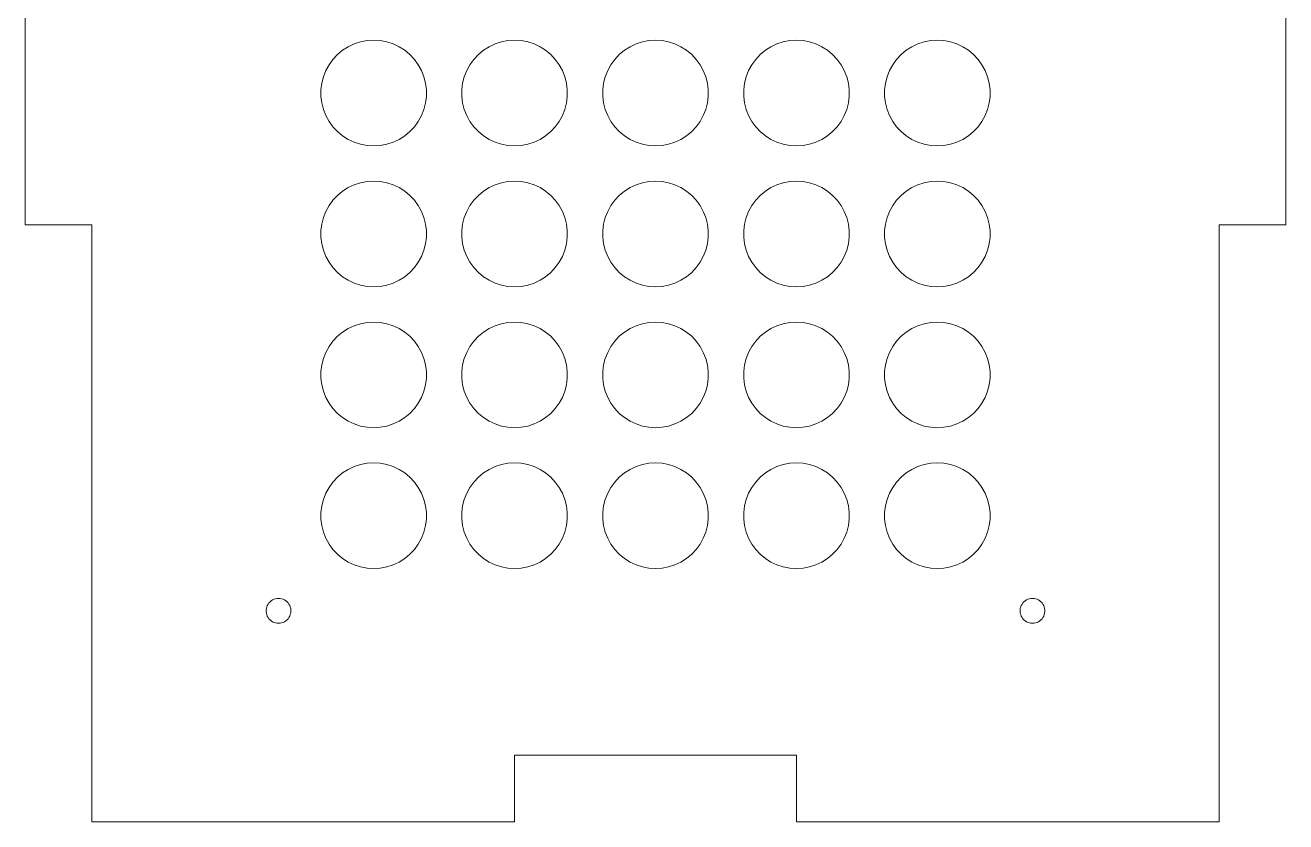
# Model space of a CAD drawing. Header units: millimetres. Extents: x -331 to 331, y -589 to 330.
# Drawn here: x -330.9 to -217.3, y -133 to -61.2 of the extents above; entities that cross this region are included whole.
import ezdxf

# ---------------------------------------------------------------- set-up
doc = ezdxf.new("R2010")
doc.units = ezdxf.units.MM
doc.layers.get('0').update_dxf_attribs({"linetype": 'CONTINUOUS', "lineweight": 0})

msp = doc.modelspace()

# ---------------------------------------------------------------- linework, layer by layer
for p, q in [((-330.925, -79.2), (-330.925, -53.8)), ((-217.325, -53.8), (-217.325, -79.2)), ((-302.785, -63.838), (-302.324, -63.457)), ((-302.324, -63.457), (-301.819, -63.137)), ((-301.819, -63.137), (-301.278, -62.882)), ((-301.278, -62.882), (-300.709, -62.697)), ((-300.709, -62.697), (-300.122, -62.585)), ((-300.122, -62.585), (-299.525, -62.548)), ((-299.525, -62.548), (-298.928, -62.585)), ((-298.928, -62.585), (-298.341, -62.697)), ((-298.341, -62.697), (-297.772, -62.882)), ((-297.772, -62.882), (-297.231, -63.137)), ((-297.231, -63.137), (-296.726, -63.457)), ((-296.726, -63.457), (-296.265, -63.838)), ((-290.085, -63.838), (-289.624, -63.457)), ((-289.624, -63.457), (-289.119, -63.137)), ((-289.119, -63.137), (-288.578, -62.882)), ((-288.578, -62.882), (-288.009, -62.697)), ((-288.009, -62.697), (-287.422, -62.585)), ((-287.422, -62.585), (-286.825, -62.548)), ((-286.825, -62.548), (-286.228, -62.585)), ((-286.228, -62.585), (-285.641, -62.697)), ((-285.641, -62.697), (-285.072, -62.882)), ((-285.072, -62.882), (-284.531, -63.137)), ((-284.531, -63.137), (-284.026, -63.457)), ((-284.026, -63.457), (-283.565, -63.838)), ((-277.385, -63.838), (-276.924, -63.457)), ((-276.924, -63.457), (-276.419, -63.137)), ((-276.419, -63.137), (-275.878, -62.882)), ((-275.878, -62.882), (-275.309, -62.697)), ((-275.309, -62.697), (-274.722, -62.585)), ((-274.722, -62.585), (-274.125, -62.548)), ((-274.125, -62.548), (-273.528, -62.585)), ((-273.528, -62.585), (-272.941, -62.697)), ((-272.941, -62.697), (-272.372, -62.882)), ((-272.372, -62.882), (-271.831, -63.137)), ((-271.831, -63.137), (-271.326, -63.457)), ((-271.326, -63.457), (-270.865, -63.838)), ((-264.685, -63.838), (-264.224, -63.457)), ((-264.224, -63.457), (-263.719, -63.137)), ((-263.719, -63.137), (-263.178, -62.882)), ((-263.178, -62.882), (-262.609, -62.697)), ((-262.609, -62.697), (-262.022, -62.585)), ((-262.022, -62.585), (-261.425, -62.548)), ((-261.425, -62.548), (-260.828, -62.585)), ((-260.828, -62.585), (-260.241, -62.697)), ((-260.241, -62.697), (-259.672, -62.882)), ((-259.672, -62.882), (-259.131, -63.137)), ((-259.131, -63.137), (-258.626, -63.457)), ((-258.626, -63.457), (-258.165, -63.838)), ((-251.985, -63.838), (-251.524, -63.457)), ((-251.524, -63.457), (-251.019, -63.137)), ((-251.019, -63.137), (-250.478, -62.882)), ((-250.478, -62.882), (-249.909, -62.697)), ((-249.909, -62.697), (-249.322, -62.585)), ((-249.322, -62.585), (-248.725, -62.548)), ((-248.725, -62.548), (-248.128, -62.585)), ((-248.128, -62.585), (-247.541, -62.697)), ((-247.541, -62.697), (-246.972, -62.882)), ((-246.972, -62.882), (-246.431, -63.137)), ((-246.431, -63.137), (-245.926, -63.457)), ((-245.926, -63.457), (-245.465, -63.838)), ((-303.546, -64.758), (-303.195, -64.274)), ((-303.195, -64.274), (-302.785, -63.838)), ((-296.265, -63.838), (-295.855, -64.274)), ((-295.855, -64.274), (-295.504, -64.758)), ((-290.846, -64.758), (-290.495, -64.274)), ((-290.495, -64.274), (-290.085, -63.838)), ((-283.565, -63.838), (-283.155, -64.274)), ((-283.155, -64.274), (-282.804, -64.758)), ((-278.146, -64.758), (-277.795, -64.274)), ((-277.795, -64.274), (-277.385, -63.838)), ((-270.865, -63.838), (-270.455, -64.274)), ((-270.455, -64.274), (-270.104, -64.758)), ((-265.446, -64.758), (-265.095, -64.274)), ((-265.095, -64.274), (-264.685, -63.838)), ((-258.165, -63.838), (-257.755, -64.274)), ((-257.755, -64.274), (-257.404, -64.758)), ((-252.746, -64.758), (-252.395, -64.274)), ((-252.395, -64.274), (-251.985, -63.838)), ((-245.465, -63.838), (-245.055, -64.274)), ((-245.055, -64.274), (-244.704, -64.758)), ((-304.203, -66.418), (-304.054, -65.838)), ((-304.054, -65.838), (-303.834, -65.282)), ((-303.834, -65.282), (-303.546, -64.758)), ((-295.504, -64.758), (-295.216, -65.282)), ((-295.216, -65.282), (-294.996, -65.838)), ((-294.996, -65.838), (-294.847, -66.418)), ((-291.503, -66.418), (-291.354, -65.838)), ((-291.354, -65.838), (-291.134, -65.282)), ((-291.134, -65.282), (-290.846, -64.758)), ((-282.804, -64.758), (-282.516, -65.282)), ((-282.516, -65.282), (-282.296, -65.838)), ((-282.296, -65.838), (-282.147, -66.418)), ((-278.803, -66.418), (-278.654, -65.838)), ((-278.654, -65.838), (-278.434, -65.282)), ((-278.434, -65.282), (-278.146, -64.758)), ((-270.104, -64.758), (-269.816, -65.282)), ((-269.816, -65.282), (-269.596, -65.838)), ((-269.596, -65.838), (-269.447, -66.418)), ((-266.103, -66.418), (-265.954, -65.838)), ((-265.954, -65.838), (-265.734, -65.282)), ((-265.734, -65.282), (-265.446, -64.758)), ((-257.404, -64.758), (-257.116, -65.282)), ((-257.116, -65.282), (-256.896, -65.838)), ((-256.896, -65.838), (-256.747, -66.418)), ((-253.403, -66.418), (-253.254, -65.838)), ((-253.254, -65.838), (-253.034, -65.282)), ((-253.034, -65.282), (-252.746, -64.758)), ((-244.704, -64.758), (-244.416, -65.282)), ((-244.416, -65.282), (-244.196, -65.838)), ((-244.196, -65.838), (-244.047, -66.418)), ((-304.278, -67.011), (-304.203, -66.418)), ((-304.278, -67.609), (-304.278, -67.011)), ((-294.847, -66.418), (-294.772, -67.011)), ((-294.772, -67.011), (-294.772, -67.609)), ((-291.578, -67.011), (-291.503, -66.418)), ((-291.578, -67.609), (-291.578, -67.011)), ((-282.147, -66.418), (-282.072, -67.011)), ((-282.072, -67.011), (-282.072, -67.609)), ((-278.878, -67.011), (-278.803, -66.418)), ((-278.878, -67.609), (-278.878, -67.011)), ((-269.447, -66.418), (-269.372, -67.011)), ((-269.372, -67.011), (-269.372, -67.609)), ((-266.178, -67.011), (-266.103, -66.418)), ((-266.178, -67.609), (-266.178, -67.011)), ((-256.747, -66.418), (-256.672, -67.011)), ((-256.672, -67.011), (-256.672, -67.609)), ((-253.478, -67.011), (-253.403, -66.418)), ((-253.478, -67.609), (-253.478, -67.011)), ((-244.047, -66.418), (-243.972, -67.011)), ((-243.972, -67.011), (-243.972, -67.609)), ((-304.203, -68.202), (-304.278, -67.609)), ((-294.772, -67.609), (-294.847, -68.202)), ((-291.503, -68.202), (-291.578, -67.609)), ((-282.072, -67.609), (-282.147, -68.202)), ((-278.803, -68.202), (-278.878, -67.609)), ((-269.372, -67.609), (-269.447, -68.202)), ((-266.103, -68.202), (-266.178, -67.609)), ((-256.672, -67.609), (-256.747, -68.202)), ((-253.403, -68.202), (-253.478, -67.609)), ((-243.972, -67.609), (-244.047, -68.202)), ((-304.054, -68.782), (-304.203, -68.202)), ((-303.834, -69.338), (-304.054, -68.782)), ((-294.996, -68.782), (-295.216, -69.338)), ((-294.847, -68.202), (-294.996, -68.782)), ((-291.354, -68.782), (-291.503, -68.202)), ((-291.134, -69.338), (-291.354, -68.782)), ((-282.296, -68.782), (-282.516, -69.338)), ((-282.147, -68.202), (-282.296, -68.782)), ((-278.654, -68.782), (-278.803, -68.202)), ((-278.434, -69.338), (-278.654, -68.782)), ((-269.596, -68.782), (-269.816, -69.338)), ((-269.447, -68.202), (-269.596, -68.782)), ((-265.954, -68.782), (-266.103, -68.202)), ((-265.734, -69.338), (-265.954, -68.782)), ((-256.896, -68.782), (-257.116, -69.338)), ((-256.747, -68.202), (-256.896, -68.782)), ((-253.254, -68.782), (-253.403, -68.202)), ((-253.034, -69.338), (-253.254, -68.782)), ((-244.196, -68.782), (-244.416, -69.338)), ((-244.047, -68.202), (-244.196, -68.782)), ((-303.546, -69.862), (-303.834, -69.338)), ((-303.195, -70.346), (-303.546, -69.862)), ((-302.785, -70.782), (-303.195, -70.346)), ((-295.855, -70.346), (-296.265, -70.782)), ((-295.504, -69.862), (-295.855, -70.346)), ((-295.216, -69.338), (-295.504, -69.862)), ((-290.846, -69.862), (-291.134, -69.338)), ((-290.495, -70.346), (-290.846, -69.862)), ((-290.085, -70.782), (-290.495, -70.346)), ((-283.155, -70.346), (-283.565, -70.782)), ((-282.804, -69.862), (-283.155, -70.346)), ((-282.516, -69.338), (-282.804, -69.862)), ((-278.146, -69.862), (-278.434, -69.338)), ((-277.795, -70.346), (-278.146, -69.862)), ((-277.385, -70.782), (-277.795, -70.346)), ((-270.455, -70.346), (-270.865, -70.782)), ((-270.104, -69.862), (-270.455, -70.346)), ((-269.816, -69.338), (-270.104, -69.862)), ((-265.446, -69.862), (-265.734, -69.338)), ((-265.095, -70.346), (-265.446, -69.862)), ((-264.685, -70.782), (-265.095, -70.346)), ((-257.755, -70.346), (-258.165, -70.782)), ((-257.404, -69.862), (-257.755, -70.346)), ((-257.116, -69.338), (-257.404, -69.862)), ((-252.746, -69.862), (-253.034, -69.338)), ((-252.395, -70.346), (-252.746, -69.862)), ((-251.985, -70.782), (-252.395, -70.346)), ((-245.055, -70.346), (-245.465, -70.782)), ((-244.704, -69.862), (-245.055, -70.346)), ((-244.416, -69.338), (-244.704, -69.862)), ((-302.324, -71.163), (-302.785, -70.782)), ((-301.819, -71.483), (-302.324, -71.163)), ((-301.278, -71.738), (-301.819, -71.483)), ((-297.231, -71.483), (-297.772, -71.738)), ((-296.726, -71.163), (-297.231, -71.483)), ((-296.265, -70.782), (-296.726, -71.163)), ((-289.624, -71.163), (-290.085, -70.782)), ((-289.119, -71.483), (-289.624, -71.163)), ((-288.578, -71.738), (-289.119, -71.483)), ((-284.531, -71.483), (-285.072, -71.738)), ((-284.026, -71.163), (-284.531, -71.483)), ((-283.565, -70.782), (-284.026, -71.163)), ((-276.924, -71.163), (-277.385, -70.782)), ((-276.419, -71.483), (-276.924, -71.163)), ((-275.878, -71.738), (-276.419, -71.483)), ((-271.831, -71.483), (-272.372, -71.738)), ((-271.326, -71.163), (-271.831, -71.483)), ((-270.865, -70.782), (-271.326, -71.163)), ((-264.224, -71.163), (-264.685, -70.782)), ((-263.719, -71.483), (-264.224, -71.163)), ((-263.178, -71.738), (-263.719, -71.483)), ((-259.131, -71.483), (-259.672, -71.738)), ((-258.626, -71.163), (-259.131, -71.483)), ((-258.165, -70.782), (-258.626, -71.163)), ((-251.524, -71.163), (-251.985, -70.782)), ((-251.019, -71.483), (-251.524, -71.163)), ((-250.478, -71.738), (-251.019, -71.483)), ((-246.431, -71.483), (-246.972, -71.738)), ((-245.926, -71.163), (-246.431, -71.483)), ((-245.465, -70.782), (-245.926, -71.163)), ((-300.709, -71.923), (-301.278, -71.738)), ((-300.122, -72.035), (-300.709, -71.923)), ((-299.525, -72.072), (-300.122, -72.035)), ((-298.928, -72.035), (-299.525, -72.072)), ((-298.341, -71.923), (-298.928, -72.035)), ((-297.772, -71.738), (-298.341, -71.923)), ((-288.009, -71.923), (-288.578, -71.738)), ((-287.422, -72.035), (-288.009, -71.923)), ((-286.825, -72.072), (-287.422, -72.035)), ((-286.228, -72.035), (-286.825, -72.072)), ((-285.641, -71.923), (-286.228, -72.035)), ((-285.072, -71.738), (-285.641, -71.923)), ((-275.309, -71.923), (-275.878, -71.738)), ((-274.722, -72.035), (-275.309, -71.923)), ((-274.125, -72.072), (-274.722, -72.035)), ((-273.528, -72.035), (-274.125, -72.072)), ((-272.941, -71.923), (-273.528, -72.035)), ((-272.372, -71.738), (-272.941, -71.923)), ((-262.609, -71.923), (-263.178, -71.738)), ((-262.022, -72.035), (-262.609, -71.923)), ((-261.425, -72.072), (-262.022, -72.035)), ((-260.828, -72.035), (-261.425, -72.072)), ((-260.241, -71.923), (-260.828, -72.035)), ((-259.672, -71.738), (-260.241, -71.923)), ((-249.909, -71.923), (-250.478, -71.738)), ((-249.322, -72.035), (-249.909, -71.923)), ((-248.725, -72.072), (-249.322, -72.035)), ((-248.128, -72.035), (-248.725, -72.072)), ((-247.541, -71.923), (-248.128, -72.035)), ((-246.972, -71.738), (-247.541, -71.923)), ((-302.324, -76.157), (-301.819, -75.837)), ((-301.819, -75.837), (-301.278, -75.582)), ((-301.278, -75.582), (-300.709, -75.397)), ((-300.709, -75.397), (-300.122, -75.285)), ((-300.122, -75.285), (-299.525, -75.248)), ((-299.525, -75.248), (-298.928, -75.285)), ((-298.928, -75.285), (-298.341, -75.397)), ((-298.341, -75.397), (-297.772, -75.582)), ((-297.772, -75.582), (-297.231, -75.837)), ((-297.231, -75.837), (-296.726, -76.157)), ((-289.624, -76.157), (-289.119, -75.837)), ((-289.119, -75.837), (-288.578, -75.582)), ((-288.578, -75.582), (-288.009, -75.397)), ((-288.009, -75.397), (-287.422, -75.285)), ((-287.422, -75.285), (-286.825, -75.248)), ((-286.825, -75.248), (-286.228, -75.285)), ((-286.228, -75.285), (-285.641, -75.397)), ((-285.641, -75.397), (-285.072, -75.582)), ((-285.072, -75.582), (-284.531, -75.837)), ((-284.531, -75.837), (-284.026, -76.157)), ((-276.924, -76.157), (-276.419, -75.837)), ((-276.419, -75.837), (-275.878, -75.582)), ((-275.878, -75.582), (-275.309, -75.397)), ((-275.309, -75.397), (-274.722, -75.285)), ((-274.722, -75.285), (-274.125, -75.248)), ((-274.125, -75.248), (-273.528, -75.285)), ((-273.528, -75.285), (-272.941, -75.397)), ((-272.941, -75.397), (-272.372, -75.582)), ((-272.372, -75.582), (-271.831, -75.837)), ((-271.831, -75.837), (-271.326, -76.157)), ((-264.224, -76.157), (-263.719, -75.837)), ((-263.719, -75.837), (-263.178, -75.582)), ((-263.178, -75.582), (-262.609, -75.397)), ((-262.609, -75.397), (-262.022, -75.285)), ((-262.022, -75.285), (-261.425, -75.248)), ((-261.425, -75.248), (-260.828, -75.285)), ((-260.828, -75.285), (-260.241, -75.397)), ((-260.241, -75.397), (-259.672, -75.582)), ((-259.672, -75.582), (-259.131, -75.837)), ((-259.131, -75.837), (-258.626, -76.157)), ((-251.524, -76.157), (-251.019, -75.837)), ((-251.019, -75.837), (-250.478, -75.582)), ((-250.478, -75.582), (-249.909, -75.397)), ((-249.909, -75.397), (-249.322, -75.285)), ((-249.322, -75.285), (-248.725, -75.248)), ((-248.725, -75.248), (-248.128, -75.285)), ((-248.128, -75.285), (-247.541, -75.397)), ((-247.541, -75.397), (-246.972, -75.582)), ((-246.972, -75.582), (-246.431, -75.837)), ((-246.431, -75.837), (-245.926, -76.157)), ((-303.546, -77.458), (-303.195, -76.974)), ((-303.195, -76.974), (-302.785, -76.538)), ((-302.785, -76.538), (-302.324, -76.157)), ((-296.726, -76.157), (-296.265, -76.538)), ((-296.265, -76.538), (-295.855, -76.974)), ((-295.855, -76.974), (-295.504, -77.458)), ((-290.846, -77.458), (-290.495, -76.974)), ((-290.495, -76.974), (-290.085, -76.538)), ((-290.085, -76.538), (-289.624, -76.157)), ((-284.026, -76.157), (-283.565, -76.538)), ((-283.565, -76.538), (-283.155, -76.974)), ((-283.155, -76.974), (-282.804, -77.458)), ((-278.146, -77.458), (-277.795, -76.974)), ((-277.795, -76.974), (-277.385, -76.538)), ((-277.385, -76.538), (-276.924, -76.157)), ((-271.326, -76.157), (-270.865, -76.538)), ((-270.865, -76.538), (-270.455, -76.974)), ((-270.455, -76.974), (-270.104, -77.458)), ((-265.446, -77.458), (-265.095, -76.974)), ((-265.095, -76.974), (-264.685, -76.538)), ((-264.685, -76.538), (-264.224, -76.157)), ((-258.626, -76.157), (-258.165, -76.538)), ((-258.165, -76.538), (-257.755, -76.974)), ((-257.755, -76.974), (-257.404, -77.458)), ((-252.746, -77.458), (-252.395, -76.974)), ((-252.395, -76.974), (-251.985, -76.538)), ((-251.985, -76.538), (-251.524, -76.157)), ((-245.926, -76.157), (-245.465, -76.538)), ((-245.465, -76.538), (-245.055, -76.974)), ((-245.055, -76.974), (-244.704, -77.458)), ((-304.054, -78.538), (-303.834, -77.982)), ((-303.834, -77.982), (-303.546, -77.458)), ((-295.504, -77.458), (-295.216, -77.982)), ((-295.216, -77.982), (-294.996, -78.538)), ((-291.354, -78.538), (-291.134, -77.982)), ((-291.134, -77.982), (-290.846, -77.458)), ((-282.804, -77.458), (-282.516, -77.982)), ((-282.516, -77.982), (-282.296, -78.538)), ((-278.654, -78.538), (-278.434, -77.982)), ((-278.434, -77.982), (-278.146, -77.458)), ((-270.104, -77.458), (-269.816, -77.982)), ((-269.816, -77.982), (-269.596, -78.538)), ((-265.954, -78.538), (-265.734, -77.982)), ((-265.734, -77.982), (-265.446, -77.458)), ((-257.404, -77.458), (-257.116, -77.982)), ((-257.116, -77.982), (-256.896, -78.538)), ((-253.254, -78.538), (-253.034, -77.982)), ((-253.034, -77.982), (-252.746, -77.458)), ((-244.704, -77.458), (-244.416, -77.982)), ((-244.416, -77.982), (-244.196, -78.538)), ((-324.925, -79.2), (-330.925, -79.2)), ((-324.925, -133), (-324.925, -79.2)), ((-304.278, -79.711), (-304.203, -79.118)), ((-304.203, -79.118), (-304.054, -78.538)), ((-294.996, -78.538), (-294.847, -79.118)), ((-294.847, -79.118), (-294.772, -79.711)), ((-291.578, -79.711), (-291.503, -79.118)), ((-291.503, -79.118), (-291.354, -78.538)), ((-282.296, -78.538), (-282.147, -79.118)), ((-282.147, -79.118), (-282.072, -79.711)), ((-278.878, -79.711), (-278.803, -79.118)), ((-278.803, -79.118), (-278.654, -78.538)), ((-269.596, -78.538), (-269.447, -79.118)), ((-269.447, -79.118), (-269.372, -79.711)), ((-266.178, -79.711), (-266.103, -79.118)), ((-266.103, -79.118), (-265.954, -78.538)), ((-256.896, -78.538), (-256.747, -79.118)), ((-256.747, -79.118), (-256.672, -79.711)), ((-253.478, -79.711), (-253.403, -79.118)), ((-253.403, -79.118), (-253.254, -78.538)), ((-244.196, -78.538), (-244.047, -79.118)), ((-244.047, -79.118), (-243.972, -79.711)), ((-217.325, -79.2), (-223.325, -79.2)), ((-223.325, -79.2), (-223.325, -133)), ((-304.278, -80.309), (-304.278, -79.711)), ((-304.203, -80.902), (-304.278, -80.309)), ((-294.772, -80.309), (-294.847, -80.902)), ((-294.772, -79.711), (-294.772, -80.309)), ((-291.578, -80.309), (-291.578, -79.711)), ((-291.503, -80.902), (-291.578, -80.309)), ((-282.072, -80.309), (-282.147, -80.902)), ((-282.072, -79.711), (-282.072, -80.309)), ((-278.878, -80.309), (-278.878, -79.711)), ((-278.803, -80.902), (-278.878, -80.309)), ((-269.372, -80.309), (-269.447, -80.902)), ((-269.372, -79.711), (-269.372, -80.309)), ((-266.178, -80.309), (-266.178, -79.711)), ((-266.103, -80.902), (-266.178, -80.309)), ((-256.672, -80.309), (-256.747, -80.902)), ((-256.672, -79.711), (-256.672, -80.309)), ((-253.478, -80.309), (-253.478, -79.711)), ((-253.403, -80.902), (-253.478, -80.309)), ((-243.972, -80.309), (-244.047, -80.902)), ((-243.972, -79.711), (-243.972, -80.309)), ((-304.054, -81.482), (-304.203, -80.902)), ((-303.834, -82.038), (-304.054, -81.482)), ((-294.996, -81.482), (-295.216, -82.038)), ((-294.847, -80.902), (-294.996, -81.482)), ((-291.354, -81.482), (-291.503, -80.902)), ((-291.134, -82.038), (-291.354, -81.482)), ((-282.296, -81.482), (-282.516, -82.038)), ((-282.147, -80.902), (-282.296, -81.482)), ((-278.654, -81.482), (-278.803, -80.902)), ((-278.434, -82.038), (-278.654, -81.482)), ((-269.596, -81.482), (-269.816, -82.038)), ((-269.447, -80.902), (-269.596, -81.482)), ((-265.954, -81.482), (-266.103, -80.902)), ((-265.734, -82.038), (-265.954, -81.482)), ((-256.896, -81.482), (-257.116, -82.038)), ((-256.747, -80.902), (-256.896, -81.482)), ((-253.254, -81.482), (-253.403, -80.902)), ((-253.034, -82.038), (-253.254, -81.482)), ((-244.196, -81.482), (-244.416, -82.038)), ((-244.047, -80.902), (-244.196, -81.482)), ((-303.546, -82.562), (-303.834, -82.038)), ((-303.195, -83.046), (-303.546, -82.562)), ((-295.504, -82.562), (-295.855, -83.046)), ((-295.216, -82.038), (-295.504, -82.562)), ((-290.846, -82.562), (-291.134, -82.038)), ((-290.495, -83.046), (-290.846, -82.562)), ((-282.804, -82.562), (-283.155, -83.046)), ((-282.516, -82.038), (-282.804, -82.562)), ((-278.146, -82.562), (-278.434, -82.038)), ((-277.795, -83.046), (-278.146, -82.562)), ((-270.104, -82.562), (-270.455, -83.046)), ((-269.816, -82.038), (-270.104, -82.562)), ((-265.446, -82.562), (-265.734, -82.038)), ((-265.095, -83.046), (-265.446, -82.562)), ((-257.404, -82.562), (-257.755, -83.046)), ((-257.116, -82.038), (-257.404, -82.562)), ((-252.746, -82.562), (-253.034, -82.038)), ((-252.395, -83.046), (-252.746, -82.562)), ((-244.704, -82.562), (-245.055, -83.046)), ((-244.416, -82.038), (-244.704, -82.562)), ((-302.785, -83.482), (-303.195, -83.046)), ((-302.324, -83.863), (-302.785, -83.482)), ((-301.819, -84.183), (-302.324, -83.863)), ((-296.726, -83.863), (-297.231, -84.183)), ((-296.265, -83.482), (-296.726, -83.863)), ((-295.855, -83.046), (-296.265, -83.482)), ((-290.085, -83.482), (-290.495, -83.046)), ((-289.624, -83.863), (-290.085, -83.482)), ((-289.119, -84.183), (-289.624, -83.863)), ((-284.026, -83.863), (-284.531, -84.183)), ((-283.565, -83.482), (-284.026, -83.863)), ((-283.155, -83.046), (-283.565, -83.482)), ((-277.385, -83.482), (-277.795, -83.046)), ((-276.924, -83.863), (-277.385, -83.482)), ((-276.419, -84.183), (-276.924, -83.863)), ((-271.326, -83.863), (-271.831, -84.183)), ((-270.865, -83.482), (-271.326, -83.863)), ((-270.455, -83.046), (-270.865, -83.482)), ((-264.685, -83.482), (-265.095, -83.046)), ((-264.224, -83.863), (-264.685, -83.482)), ((-263.719, -84.183), (-264.224, -83.863)), ((-258.626, -83.863), (-259.131, -84.183)), ((-258.165, -83.482), (-258.626, -83.863)), ((-257.755, -83.046), (-258.165, -83.482)), ((-251.985, -83.482), (-252.395, -83.046)), ((-251.524, -83.863), (-251.985, -83.482)), ((-251.019, -84.183), (-251.524, -83.863)), ((-245.926, -83.863), (-246.431, -84.183)), ((-245.465, -83.482), (-245.926, -83.863)), ((-245.055, -83.046), (-245.465, -83.482)), ((-301.278, -84.438), (-301.819, -84.183)), ((-300.709, -84.623), (-301.278, -84.438)), ((-300.122, -84.735), (-300.709, -84.623)), ((-299.525, -84.772), (-300.122, -84.735)), ((-298.928, -84.735), (-299.525, -84.772)), ((-298.341, -84.623), (-298.928, -84.735)), ((-297.772, -84.438), (-298.341, -84.623)), ((-297.231, -84.183), (-297.772, -84.438)), ((-288.578, -84.438), (-289.119, -84.183)), ((-288.009, -84.623), (-288.578, -84.438)), ((-287.422, -84.735), (-288.009, -84.623)), ((-286.825, -84.772), (-287.422, -84.735)), ((-286.228, -84.735), (-286.825, -84.772)), ((-285.641, -84.623), (-286.228, -84.735)), ((-285.072, -84.438), (-285.641, -84.623)), ((-284.531, -84.183), (-285.072, -84.438)), ((-275.878, -84.438), (-276.419, -84.183)), ((-275.309, -84.623), (-275.878, -84.438)), ((-274.722, -84.735), (-275.309, -84.623)), ((-274.125, -84.772), (-274.722, -84.735)), ((-273.528, -84.735), (-274.125, -84.772)), ((-272.941, -84.623), (-273.528, -84.735)), ((-272.372, -84.438), (-272.941, -84.623)), ((-271.831, -84.183), (-272.372, -84.438)), ((-263.178, -84.438), (-263.719, -84.183)), ((-262.609, -84.623), (-263.178, -84.438)), ((-262.022, -84.735), (-262.609, -84.623)), ((-261.425, -84.772), (-262.022, -84.735)), ((-260.828, -84.735), (-261.425, -84.772)), ((-260.241, -84.623), (-260.828, -84.735)), ((-259.672, -84.438), (-260.241, -84.623)), ((-259.131, -84.183), (-259.672, -84.438)), ((-250.478, -84.438), (-251.019, -84.183)), ((-249.909, -84.623), (-250.478, -84.438)), ((-249.322, -84.735), (-249.909, -84.623)), ((-248.725, -84.772), (-249.322, -84.735)), ((-248.128, -84.735), (-248.725, -84.772)), ((-247.541, -84.623), (-248.128, -84.735)), ((-246.972, -84.438), (-247.541, -84.623)), ((-246.431, -84.183), (-246.972, -84.438)), ((-302.324, -88.857), (-301.819, -88.537)), ((-301.819, -88.537), (-301.278, -88.282)), ((-301.278, -88.282), (-300.709, -88.097)), ((-300.709, -88.097), (-300.122, -87.985)), ((-300.122, -87.985), (-299.525, -87.947)), ((-299.525, -87.947), (-298.928, -87.985)), ((-298.928, -87.985), (-298.341, -88.097)), ((-298.341, -88.097), (-297.772, -88.282)), ((-297.772, -88.282), (-297.231, -88.537)), ((-297.231, -88.537), (-296.726, -88.857)), ((-289.624, -88.857), (-289.119, -88.537)), ((-289.119, -88.537), (-288.578, -88.282)), ((-288.578, -88.282), (-288.009, -88.097)), ((-288.009, -88.097), (-287.422, -87.985)), ((-287.422, -87.985), (-286.825, -87.947)), ((-286.825, -87.947), (-286.228, -87.985)), ((-286.228, -87.985), (-285.641, -88.097)), ((-285.641, -88.097), (-285.072, -88.282)), ((-285.072, -88.282), (-284.531, -88.537)), ((-284.531, -88.537), (-284.026, -88.857)), ((-276.924, -88.857), (-276.419, -88.537)), ((-276.419, -88.537), (-275.878, -88.282)), ((-275.878, -88.282), (-275.309, -88.097)), ((-275.309, -88.097), (-274.722, -87.985)), ((-274.722, -87.985), (-274.125, -87.947)), ((-274.125, -87.947), (-273.528, -87.985)), ((-273.528, -87.985), (-272.941, -88.097)), ((-272.941, -88.097), (-272.372, -88.282)), ((-272.372, -88.282), (-271.831, -88.537)), ((-271.831, -88.537), (-271.326, -88.857)), ((-264.224, -88.857), (-263.719, -88.537)), ((-263.719, -88.537), (-263.178, -88.282)), ((-263.178, -88.282), (-262.609, -88.097)), ((-262.609, -88.097), (-262.022, -87.985)), ((-262.022, -87.985), (-261.425, -87.947)), ((-261.425, -87.947), (-260.828, -87.985)), ((-260.828, -87.985), (-260.241, -88.097)), ((-260.241, -88.097), (-259.672, -88.282)), ((-259.672, -88.282), (-259.131, -88.537)), ((-259.131, -88.537), (-258.626, -88.857)), ((-251.524, -88.857), (-251.019, -88.537)), ((-251.019, -88.537), (-250.478, -88.282)), ((-250.478, -88.282), (-249.909, -88.097)), ((-249.909, -88.097), (-249.322, -87.985)), ((-249.322, -87.985), (-248.725, -87.947)), ((-248.725, -87.947), (-248.128, -87.985)), ((-248.128, -87.985), (-247.541, -88.097)), ((-247.541, -88.097), (-246.972, -88.282)), ((-246.972, -88.282), (-246.431, -88.537)), ((-246.431, -88.537), (-245.926, -88.857)), ((-303.546, -90.158), (-303.195, -89.674)), ((-303.195, -89.674), (-302.785, -89.238)), ((-302.785, -89.238), (-302.324, -88.857)), ((-296.726, -88.857), (-296.265, -89.238)), ((-296.265, -89.238), (-295.855, -89.674)), ((-295.855, -89.674), (-295.504, -90.158)), ((-290.846, -90.158), (-290.495, -89.674)), ((-290.495, -89.674), (-290.085, -89.238)), ((-290.085, -89.238), (-289.624, -88.857)), ((-284.026, -88.857), (-283.565, -89.238)), ((-283.565, -89.238), (-283.155, -89.674)), ((-283.155, -89.674), (-282.804, -90.158)), ((-278.146, -90.158), (-277.795, -89.674)), ((-277.795, -89.674), (-277.385, -89.238)), ((-277.385, -89.238), (-276.924, -88.857)), ((-271.326, -88.857), (-270.865, -89.238)), ((-270.865, -89.238), (-270.455, -89.674)), ((-270.455, -89.674), (-270.104, -90.158)), ((-265.446, -90.158), (-265.095, -89.674)), ((-265.095, -89.674), (-264.685, -89.238)), ((-264.685, -89.238), (-264.224, -88.857)), ((-258.626, -88.857), (-258.165, -89.238)), ((-258.165, -89.238), (-257.755, -89.674)), ((-257.755, -89.674), (-257.404, -90.158)), ((-252.746, -90.158), (-252.395, -89.674)), ((-252.395, -89.674), (-251.985, -89.238)), ((-251.985, -89.238), (-251.524, -88.857)), ((-245.926, -88.857), (-245.465, -89.238)), ((-245.465, -89.238), (-245.055, -89.674)), ((-245.055, -89.674), (-244.704, -90.158)), ((-304.054, -91.238), (-303.834, -90.682)), ((-303.834, -90.682), (-303.546, -90.158)), ((-295.504, -90.158), (-295.216, -90.682)), ((-295.216, -90.682), (-294.996, -91.238)), ((-291.354, -91.238), (-291.134, -90.682)), ((-291.134, -90.682), (-290.846, -90.158)), ((-282.804, -90.158), (-282.516, -90.682)), ((-282.516, -90.682), (-282.296, -91.238)), ((-278.654, -91.238), (-278.434, -90.682)), ((-278.434, -90.682), (-278.146, -90.158)), ((-270.104, -90.158), (-269.816, -90.682)), ((-269.816, -90.682), (-269.596, -91.238)), ((-265.954, -91.238), (-265.734, -90.682)), ((-265.734, -90.682), (-265.446, -90.158)), ((-257.404, -90.158), (-257.116, -90.682)), ((-257.116, -90.682), (-256.896, -91.238)), ((-253.254, -91.238), (-253.034, -90.682)), ((-253.034, -90.682), (-252.746, -90.158)), ((-244.704, -90.158), (-244.416, -90.682)), ((-244.416, -90.682), (-244.196, -91.238)), ((-304.278, -92.411), (-304.203, -91.818)), ((-304.203, -91.818), (-304.054, -91.238)), ((-294.996, -91.238), (-294.847, -91.818)), ((-294.847, -91.818), (-294.772, -92.411)), ((-291.578, -92.411), (-291.503, -91.818)), ((-291.503, -91.818), (-291.354, -91.238)), ((-282.296, -91.238), (-282.147, -91.818)), ((-282.147, -91.818), (-282.072, -92.411)), ((-278.878, -92.411), (-278.803, -91.818)), ((-278.803, -91.818), (-278.654, -91.238)), ((-269.596, -91.238), (-269.447, -91.818)), ((-269.447, -91.818), (-269.372, -92.411)), ((-266.178, -92.411), (-266.103, -91.818)), ((-266.103, -91.818), (-265.954, -91.238)), ((-256.896, -91.238), (-256.747, -91.818)), ((-256.747, -91.818), (-256.672, -92.411)), ((-253.478, -92.411), (-253.403, -91.818)), ((-253.403, -91.818), (-253.254, -91.238)), ((-244.196, -91.238), (-244.047, -91.818)), ((-244.047, -91.818), (-243.972, -92.411)), ((-304.278, -93.009), (-304.278, -92.411)), ((-304.203, -93.602), (-304.278, -93.009)), ((-294.772, -93.009), (-294.847, -93.602)), ((-294.772, -92.411), (-294.772, -93.009)), ((-291.578, -93.009), (-291.578, -92.411)), ((-291.503, -93.602), (-291.578, -93.009)), ((-282.072, -93.009), (-282.147, -93.602)), ((-282.072, -92.411), (-282.072, -93.009)), ((-278.878, -93.009), (-278.878, -92.411)), ((-278.803, -93.602), (-278.878, -93.009)), ((-269.372, -93.009), (-269.447, -93.602)), ((-269.372, -92.411), (-269.372, -93.009)), ((-266.178, -93.009), (-266.178, -92.411)), ((-266.103, -93.602), (-266.178, -93.009)), ((-256.672, -93.009), (-256.747, -93.602)), ((-256.672, -92.411), (-256.672, -93.009)), ((-253.478, -93.009), (-253.478, -92.411)), ((-253.403, -93.602), (-253.478, -93.009)), ((-243.972, -93.009), (-244.047, -93.602)), ((-243.972, -92.411), (-243.972, -93.009)), ((-304.054, -94.182), (-304.203, -93.602)), ((-303.834, -94.738), (-304.054, -94.182)), ((-294.996, -94.182), (-295.216, -94.738)), ((-294.847, -93.602), (-294.996, -94.182)), ((-291.354, -94.182), (-291.503, -93.602)), ((-291.134, -94.738), (-291.354, -94.182)), ((-282.296, -94.182), (-282.516, -94.738)), ((-282.147, -93.602), (-282.296, -94.182)), ((-278.654, -94.182), (-278.803, -93.602)), ((-278.434, -94.738), (-278.654, -94.182)), ((-269.596, -94.182), (-269.816, -94.738)), ((-269.447, -93.602), (-269.596, -94.182)), ((-265.954, -94.182), (-266.103, -93.602)), ((-265.734, -94.738), (-265.954, -94.182)), ((-256.896, -94.182), (-257.116, -94.738)), ((-256.747, -93.602), (-256.896, -94.182)), ((-253.254, -94.182), (-253.403, -93.602)), ((-253.034, -94.738), (-253.254, -94.182)), ((-244.196, -94.182), (-244.416, -94.738)), ((-244.047, -93.602), (-244.196, -94.182)), ((-303.546, -95.262), (-303.834, -94.738)), ((-303.195, -95.746), (-303.546, -95.262)), ((-295.504, -95.262), (-295.855, -95.746)), ((-295.216, -94.738), (-295.504, -95.262)), ((-290.846, -95.262), (-291.134, -94.738)), ((-290.495, -95.746), (-290.846, -95.262)), ((-282.804, -95.262), (-283.155, -95.746)), ((-282.516, -94.738), (-282.804, -95.262)), ((-278.146, -95.262), (-278.434, -94.738)), ((-277.795, -95.746), (-278.146, -95.262)), ((-270.104, -95.262), (-270.455, -95.746)), ((-269.816, -94.738), (-270.104, -95.262)), ((-265.446, -95.262), (-265.734, -94.738)), ((-265.095, -95.746), (-265.446, -95.262)), ((-257.404, -95.262), (-257.755, -95.746)), ((-257.116, -94.738), (-257.404, -95.262)), ((-252.746, -95.262), (-253.034, -94.738)), ((-252.395, -95.746), (-252.746, -95.262)), ((-244.704, -95.262), (-245.055, -95.746)), ((-244.416, -94.738), (-244.704, -95.262)), ((-302.785, -96.182), (-303.195, -95.746)), ((-302.324, -96.563), (-302.785, -96.182)), ((-296.265, -96.182), (-296.726, -96.563)), ((-295.855, -95.746), (-296.265, -96.182)), ((-290.085, -96.182), (-290.495, -95.746)), ((-289.624, -96.563), (-290.085, -96.182)), ((-283.565, -96.182), (-284.026, -96.563)), ((-283.155, -95.746), (-283.565, -96.182)), ((-277.385, -96.182), (-277.795, -95.746)), ((-276.924, -96.563), (-277.385, -96.182)), ((-270.865, -96.182), (-271.326, -96.563)), ((-270.455, -95.746), (-270.865, -96.182)), ((-264.685, -96.182), (-265.095, -95.746)), ((-264.224, -96.563), (-264.685, -96.182)), ((-258.165, -96.182), (-258.626, -96.563)), ((-257.755, -95.746), (-258.165, -96.182)), ((-251.985, -96.182), (-252.395, -95.746)), ((-251.524, -96.563), (-251.985, -96.182)), ((-245.465, -96.182), (-245.926, -96.563)), ((-245.055, -95.746), (-245.465, -96.182)), ((-301.819, -96.883), (-302.324, -96.563)), ((-301.278, -97.138), (-301.819, -96.883)), ((-300.709, -97.323), (-301.278, -97.138)), ((-300.122, -97.435), (-300.709, -97.323)), ((-299.525, -97.473), (-300.122, -97.435)), ((-298.928, -97.435), (-299.525, -97.473)), ((-298.341, -97.323), (-298.928, -97.435)), ((-297.772, -97.138), (-298.341, -97.323)), ((-297.231, -96.883), (-297.772, -97.138)), ((-296.726, -96.563), (-297.231, -96.883)), ((-289.119, -96.883), (-289.624, -96.563)), ((-288.578, -97.138), (-289.119, -96.883)), ((-288.009, -97.323), (-288.578, -97.138)), ((-287.422, -97.435), (-288.009, -97.323)), ((-286.825, -97.473), (-287.422, -97.435)), ((-286.228, -97.435), (-286.825, -97.473)), ((-285.641, -97.323), (-286.228, -97.435)), ((-285.072, -97.138), (-285.641, -97.323)), ((-284.531, -96.883), (-285.072, -97.138)), ((-284.026, -96.563), (-284.531, -96.883)), ((-276.419, -96.883), (-276.924, -96.563)), ((-275.878, -97.138), (-276.419, -96.883)), ((-275.309, -97.323), (-275.878, -97.138)), ((-274.722, -97.435), (-275.309, -97.323)), ((-274.125, -97.473), (-274.722, -97.435)), ((-273.528, -97.435), (-274.125, -97.473)), ((-272.941, -97.323), (-273.528, -97.435)), ((-272.372, -97.138), (-272.941, -97.323)), ((-271.831, -96.883), (-272.372, -97.138)), ((-271.326, -96.563), (-271.831, -96.883)), ((-263.719, -96.883), (-264.224, -96.563)), ((-263.178, -97.138), (-263.719, -96.883)), ((-262.609, -97.323), (-263.178, -97.138)), ((-262.022, -97.435), (-262.609, -97.323)), ((-261.425, -97.473), (-262.022, -97.435)), ((-260.828, -97.435), (-261.425, -97.473)), ((-260.241, -97.323), (-260.828, -97.435)), ((-259.672, -97.138), (-260.241, -97.323)), ((-259.131, -96.883), (-259.672, -97.138)), ((-258.626, -96.563), (-259.131, -96.883)), ((-251.019, -96.883), (-251.524, -96.563)), ((-250.478, -97.138), (-251.019, -96.883)), ((-249.909, -97.323), (-250.478, -97.138)), ((-249.322, -97.435), (-249.909, -97.323)), ((-248.725, -97.473), (-249.322, -97.435)), ((-248.128, -97.435), (-248.725, -97.473)), ((-247.541, -97.323), (-248.128, -97.435)), ((-246.972, -97.138), (-247.541, -97.323)), ((-246.431, -96.883), (-246.972, -97.138)), ((-245.926, -96.563), (-246.431, -96.883)), ((-301.819, -101.237), (-301.278, -100.982)), ((-301.278, -100.982), (-300.709, -100.797)), ((-300.709, -100.797), (-300.122, -100.685)), ((-300.122, -100.685), (-299.525, -100.647)), ((-299.525, -100.647), (-298.928, -100.685)), ((-298.928, -100.685), (-298.341, -100.797)), ((-298.341, -100.797), (-297.772, -100.982)), ((-297.772, -100.982), (-297.231, -101.237)), ((-289.119, -101.237), (-288.578, -100.982)), ((-288.578, -100.982), (-288.009, -100.797)), ((-288.009, -100.797), (-287.422, -100.685)), ((-287.422, -100.685), (-286.825, -100.647)), ((-286.825, -100.647), (-286.228, -100.685)), ((-286.228, -100.685), (-285.641, -100.797)), ((-285.641, -100.797), (-285.072, -100.982)), ((-285.072, -100.982), (-284.531, -101.237)), ((-276.419, -101.237), (-275.878, -100.982)), ((-275.878, -100.982), (-275.309, -100.797)), ((-275.309, -100.797), (-274.722, -100.685)), ((-274.722, -100.685), (-274.125, -100.647)), ((-274.125, -100.647), (-273.528, -100.685)), ((-273.528, -100.685), (-272.941, -100.797)), ((-272.941, -100.797), (-272.372, -100.982)), ((-272.372, -100.982), (-271.831, -101.237)), ((-263.719, -101.237), (-263.178, -100.982)), ((-263.178, -100.982), (-262.609, -100.797)), ((-262.609, -100.797), (-262.022, -100.685)), ((-262.022, -100.685), (-261.425, -100.647)), ((-261.425, -100.647), (-260.828, -100.685)), ((-260.828, -100.685), (-260.241, -100.797)), ((-260.241, -100.797), (-259.672, -100.982)), ((-259.672, -100.982), (-259.131, -101.237)), ((-251.019, -101.237), (-250.478, -100.982)), ((-250.478, -100.982), (-249.909, -100.797)), ((-249.909, -100.797), (-249.322, -100.685)), ((-249.322, -100.685), (-248.725, -100.647)), ((-248.725, -100.647), (-248.128, -100.685)), ((-248.128, -100.685), (-247.541, -100.797)), ((-247.541, -100.797), (-246.972, -100.982)), ((-246.972, -100.982), (-246.431, -101.237)), ((-303.195, -102.374), (-302.785, -101.938)), ((-302.785, -101.938), (-302.324, -101.557)), ((-302.324, -101.557), (-301.819, -101.237)), ((-297.231, -101.237), (-296.726, -101.557)), ((-296.726, -101.557), (-296.265, -101.938)), ((-296.265, -101.938), (-295.855, -102.374)), ((-290.495, -102.374), (-290.085, -101.938)), ((-290.085, -101.938), (-289.624, -101.557)), ((-289.624, -101.557), (-289.119, -101.237)), ((-284.531, -101.237), (-284.026, -101.557)), ((-284.026, -101.557), (-283.565, -101.938)), ((-283.565, -101.938), (-283.155, -102.374)), ((-277.795, -102.374), (-277.385, -101.938)), ((-277.385, -101.938), (-276.924, -101.557)), ((-276.924, -101.557), (-276.419, -101.237)), ((-271.831, -101.237), (-271.326, -101.557)), ((-271.326, -101.557), (-270.865, -101.938)), ((-270.865, -101.938), (-270.455, -102.374)), ((-265.095, -102.374), (-264.685, -101.938)), ((-264.685, -101.938), (-264.224, -101.557)), ((-264.224, -101.557), (-263.719, -101.237)), ((-259.131, -101.237), (-258.626, -101.557)), ((-258.626, -101.557), (-258.165, -101.938)), ((-258.165, -101.938), (-257.755, -102.374)), ((-252.395, -102.374), (-251.985, -101.938)), ((-251.985, -101.938), (-251.524, -101.557)), ((-251.524, -101.557), (-251.019, -101.237)), ((-246.431, -101.237), (-245.926, -101.557)), ((-245.926, -101.557), (-245.465, -101.938)), ((-245.465, -101.938), (-245.055, -102.374)), ((-303.834, -103.382), (-303.546, -102.858)), ((-303.546, -102.858), (-303.195, -102.374)), ((-295.855, -102.374), (-295.504, -102.858)), ((-295.504, -102.858), (-295.216, -103.382)), ((-291.134, -103.382), (-290.846, -102.858)), ((-290.846, -102.858), (-290.495, -102.374)), ((-283.155, -102.374), (-282.804, -102.858)), ((-282.804, -102.858), (-282.516, -103.382)), ((-278.434, -103.382), (-278.146, -102.858)), ((-278.146, -102.858), (-277.795, -102.374)), ((-270.455, -102.374), (-270.104, -102.858)), ((-270.104, -102.858), (-269.816, -103.382)), ((-265.734, -103.382), (-265.446, -102.858)), ((-265.446, -102.858), (-265.095, -102.374)), ((-257.755, -102.374), (-257.404, -102.858)), ((-257.404, -102.858), (-257.116, -103.382)), ((-253.034, -103.382), (-252.746, -102.858)), ((-252.746, -102.858), (-252.395, -102.374)), ((-245.055, -102.374), (-244.704, -102.858)), ((-244.704, -102.858), (-244.416, -103.382)), ((-304.203, -104.518), (-304.054, -103.938)), ((-304.054, -103.938), (-303.834, -103.382)), ((-295.216, -103.382), (-294.996, -103.938)), ((-294.996, -103.938), (-294.847, -104.518)), ((-291.503, -104.518), (-291.354, -103.938)), ((-291.354, -103.938), (-291.134, -103.382)), ((-282.516, -103.382), (-282.296, -103.938)), ((-282.296, -103.938), (-282.147, -104.518)), ((-278.803, -104.518), (-278.654, -103.938)), ((-278.654, -103.938), (-278.434, -103.382)), ((-269.816, -103.382), (-269.596, -103.938)), ((-269.596, -103.938), (-269.447, -104.518)), ((-266.103, -104.518), (-265.954, -103.938)), ((-265.954, -103.938), (-265.734, -103.382)), ((-257.116, -103.382), (-256.896, -103.938)), ((-256.896, -103.938), (-256.747, -104.518)), ((-253.403, -104.518), (-253.254, -103.938)), ((-253.254, -103.938), (-253.034, -103.382)), ((-244.416, -103.382), (-244.196, -103.938)), ((-244.196, -103.938), (-244.047, -104.518)), ((-304.278, -105.111), (-304.203, -104.518)), ((-304.278, -105.709), (-304.278, -105.111)), ((-294.847, -104.518), (-294.772, -105.111)), ((-294.772, -105.111), (-294.772, -105.709)), ((-291.578, -105.111), (-291.503, -104.518)), ((-291.578, -105.709), (-291.578, -105.111)), ((-282.147, -104.518), (-282.072, -105.111)), ((-282.072, -105.111), (-282.072, -105.709)), ((-278.878, -105.111), (-278.803, -104.518)), ((-278.878, -105.709), (-278.878, -105.111)), ((-269.447, -104.518), (-269.372, -105.111)), ((-269.372, -105.111), (-269.372, -105.709)), ((-266.178, -105.111), (-266.103, -104.518)), ((-266.178, -105.709), (-266.178, -105.111)), ((-256.747, -104.518), (-256.672, -105.111)), ((-256.672, -105.111), (-256.672, -105.709)), ((-253.478, -105.111), (-253.403, -104.518)), ((-253.478, -105.709), (-253.478, -105.111)), ((-244.047, -104.518), (-243.972, -105.111)), ((-243.972, -105.111), (-243.972, -105.709)), ((-304.203, -106.302), (-304.278, -105.709)), ((-304.054, -106.882), (-304.203, -106.302)), ((-294.847, -106.302), (-294.996, -106.882)), ((-294.772, -105.709), (-294.847, -106.302)), ((-291.503, -106.302), (-291.578, -105.709)), ((-291.354, -106.882), (-291.503, -106.302)), ((-282.147, -106.302), (-282.296, -106.882)), ((-282.072, -105.709), (-282.147, -106.302)), ((-278.803, -106.302), (-278.878, -105.709)), ((-278.654, -106.882), (-278.803, -106.302)), ((-269.447, -106.302), (-269.596, -106.882)), ((-269.372, -105.709), (-269.447, -106.302)), ((-266.103, -106.302), (-266.178, -105.709)), ((-265.954, -106.882), (-266.103, -106.302)), ((-256.747, -106.302), (-256.896, -106.882)), ((-256.672, -105.709), (-256.747, -106.302)), ((-253.403, -106.302), (-253.478, -105.709)), ((-253.254, -106.882), (-253.403, -106.302)), ((-244.047, -106.302), (-244.196, -106.882)), ((-243.972, -105.709), (-244.047, -106.302)), ((-303.834, -107.438), (-304.054, -106.882)), ((-303.546, -107.962), (-303.834, -107.438)), ((-295.216, -107.438), (-295.504, -107.962)), ((-294.996, -106.882), (-295.216, -107.438)), ((-291.134, -107.438), (-291.354, -106.882)), ((-290.846, -107.962), (-291.134, -107.438)), ((-282.516, -107.438), (-282.804, -107.962)), ((-282.296, -106.882), (-282.516, -107.438)), ((-278.434, -107.438), (-278.654, -106.882)), ((-278.146, -107.962), (-278.434, -107.438)), ((-269.816, -107.438), (-270.104, -107.962)), ((-269.596, -106.882), (-269.816, -107.438)), ((-265.734, -107.438), (-265.954, -106.882)), ((-265.446, -107.962), (-265.734, -107.438)), ((-257.116, -107.438), (-257.404, -107.962)), ((-256.896, -106.882), (-257.116, -107.438)), ((-253.034, -107.438), (-253.254, -106.882)), ((-252.746, -107.962), (-253.034, -107.438)), ((-244.416, -107.438), (-244.704, -107.962)), ((-244.196, -106.882), (-244.416, -107.438)), ((-303.195, -108.446), (-303.546, -107.962)), ((-302.785, -108.882), (-303.195, -108.446)), ((-302.324, -109.263), (-302.785, -108.882)), ((-296.265, -108.882), (-296.726, -109.263)), ((-295.855, -108.446), (-296.265, -108.882)), ((-295.504, -107.962), (-295.855, -108.446)), ((-290.495, -108.446), (-290.846, -107.962)), ((-290.085, -108.882), (-290.495, -108.446)), ((-289.624, -109.263), (-290.085, -108.882)), ((-283.565, -108.882), (-284.026, -109.263)), ((-283.155, -108.446), (-283.565, -108.882)), ((-282.804, -107.962), (-283.155, -108.446)), ((-277.795, -108.446), (-278.146, -107.962)), ((-277.385, -108.882), (-277.795, -108.446)), ((-276.924, -109.263), (-277.385, -108.882)), ((-270.865, -108.882), (-271.326, -109.263)), ((-270.455, -108.446), (-270.865, -108.882)), ((-270.104, -107.962), (-270.455, -108.446)), ((-265.095, -108.446), (-265.446, -107.962)), ((-264.685, -108.882), (-265.095, -108.446)), ((-264.224, -109.263), (-264.685, -108.882)), ((-258.165, -108.882), (-258.626, -109.263)), ((-257.755, -108.446), (-258.165, -108.882)), ((-257.404, -107.962), (-257.755, -108.446)), ((-252.395, -108.446), (-252.746, -107.962)), ((-251.985, -108.882), (-252.395, -108.446)), ((-251.524, -109.263), (-251.985, -108.882)), ((-245.465, -108.882), (-245.926, -109.263)), ((-245.055, -108.446), (-245.465, -108.882)), ((-244.704, -107.962), (-245.055, -108.446)), ((-301.819, -109.583), (-302.324, -109.263)), ((-301.278, -109.838), (-301.819, -109.583)), ((-300.709, -110.023), (-301.278, -109.838)), ((-300.122, -110.135), (-300.709, -110.023)), ((-299.525, -110.173), (-300.122, -110.135)), ((-298.928, -110.135), (-299.525, -110.173)), ((-298.341, -110.023), (-298.928, -110.135)), ((-297.772, -109.838), (-298.341, -110.023)), ((-297.231, -109.583), (-297.772, -109.838)), ((-296.726, -109.263), (-297.231, -109.583)), ((-289.119, -109.583), (-289.624, -109.263)), ((-288.578, -109.838), (-289.119, -109.583)), ((-288.009, -110.023), (-288.578, -109.838)), ((-287.422, -110.135), (-288.009, -110.023)), ((-286.825, -110.173), (-287.422, -110.135)), ((-286.228, -110.135), (-286.825, -110.173)), ((-285.641, -110.023), (-286.228, -110.135)), ((-285.072, -109.838), (-285.641, -110.023)), ((-284.531, -109.583), (-285.072, -109.838)), ((-284.026, -109.263), (-284.531, -109.583)), ((-276.419, -109.583), (-276.924, -109.263)), ((-275.878, -109.838), (-276.419, -109.583)), ((-275.309, -110.023), (-275.878, -109.838)), ((-274.722, -110.135), (-275.309, -110.023)), ((-274.125, -110.173), (-274.722, -110.135)), ((-273.528, -110.135), (-274.125, -110.173)), ((-272.941, -110.023), (-273.528, -110.135)), ((-272.372, -109.838), (-272.941, -110.023)), ((-271.831, -109.583), (-272.372, -109.838)), ((-271.326, -109.263), (-271.831, -109.583)), ((-263.719, -109.583), (-264.224, -109.263)), ((-263.178, -109.838), (-263.719, -109.583)), ((-262.609, -110.023), (-263.178, -109.838)), ((-262.022, -110.135), (-262.609, -110.023)), ((-261.425, -110.173), (-262.022, -110.135)), ((-260.828, -110.135), (-261.425, -110.173)), ((-260.241, -110.023), (-260.828, -110.135)), ((-259.672, -109.838), (-260.241, -110.023)), ((-259.131, -109.583), (-259.672, -109.838)), ((-258.626, -109.263), (-259.131, -109.583)), ((-251.019, -109.583), (-251.524, -109.263)), ((-250.478, -109.838), (-251.019, -109.583)), ((-249.909, -110.023), (-250.478, -109.838)), ((-249.322, -110.135), (-249.909, -110.023)), ((-248.725, -110.173), (-249.322, -110.135)), ((-248.128, -110.135), (-248.725, -110.173)), ((-247.541, -110.023), (-248.128, -110.135)), ((-246.972, -109.838), (-247.541, -110.023)), ((-246.431, -109.583), (-246.972, -109.838)), ((-245.926, -109.263), (-246.431, -109.583)), ((-309.16, -113.637), (-309.109, -113.507)), ((-309.109, -113.507), (-309.041, -113.384)), ((-309.041, -113.384), (-308.959, -113.27)), ((-308.959, -113.27), (-308.863, -113.168)), ((-308.863, -113.168), (-308.754, -113.078)), ((-308.754, -113.078), (-308.636, -113.003)), ((-308.636, -113.003), (-308.509, -112.943)), ((-308.509, -112.943), (-308.375, -112.9)), ((-308.375, -112.9), (-308.238, -112.874)), ((-308.238, -112.874), (-308.097, -112.865)), ((-308.097, -112.865), (-307.957, -112.874)), ((-307.957, -112.874), (-307.82, -112.9)), ((-307.82, -112.9), (-307.686, -112.943)), ((-307.686, -112.943), (-307.559, -113.003)), ((-307.559, -113.003), (-307.441, -113.078)), ((-307.441, -113.078), (-307.332, -113.168)), ((-307.332, -113.168), (-307.236, -113.27)), ((-307.236, -113.27), (-307.154, -113.384)), ((-307.154, -113.384), (-307.086, -113.507)), ((-307.086, -113.507), (-307.035, -113.637)), ((-241.215, -113.637), (-241.164, -113.507)), ((-241.164, -113.507), (-241.096, -113.384)), ((-241.096, -113.384), (-241.014, -113.27)), ((-241.014, -113.27), (-240.918, -113.168)), ((-240.918, -113.168), (-240.809, -113.078)), ((-240.809, -113.078), (-240.691, -113.003)), ((-240.691, -113.003), (-240.564, -112.943)), ((-240.564, -112.943), (-240.43, -112.9)), ((-240.43, -112.9), (-240.293, -112.874)), ((-240.293, -112.874), (-240.152, -112.865)), ((-240.152, -112.865), (-240.012, -112.874)), ((-240.012, -112.874), (-239.875, -112.9)), ((-239.875, -112.9), (-239.741, -112.943)), ((-239.741, -112.943), (-239.614, -113.003)), ((-239.614, -113.003), (-239.496, -113.078)), ((-239.496, -113.078), (-239.387, -113.168)), ((-239.387, -113.168), (-239.291, -113.27)), ((-239.291, -113.27), (-239.209, -113.384)), ((-239.209, -113.384), (-239.141, -113.507)), ((-239.141, -113.507), (-239.09, -113.637)), ((-309.213, -113.912), (-309.195, -113.773)), ((-309.213, -114.053), (-309.213, -113.912)), ((-309.195, -114.192), (-309.213, -114.053)), ((-309.195, -113.773), (-309.16, -113.637)), ((-309.16, -114.328), (-309.195, -114.192)), ((-309.109, -114.458), (-309.16, -114.328)), ((-309.041, -114.581), (-309.109, -114.458)), ((-308.959, -114.695), (-309.041, -114.581)), ((-308.863, -114.797), (-308.959, -114.695)), ((-307.236, -114.695), (-307.332, -114.797)), ((-307.154, -114.581), (-307.236, -114.695)), ((-307.086, -114.458), (-307.154, -114.581)), ((-307.035, -114.328), (-307.086, -114.458)), ((-307.035, -113.637), (-307, -113.773)), ((-307, -114.192), (-307.035, -114.328)), ((-307, -113.773), (-306.982, -113.912)), ((-306.982, -114.053), (-307, -114.192)), ((-306.982, -113.912), (-306.982, -114.053)), ((-241.268, -113.912), (-241.25, -113.773)), ((-241.268, -114.053), (-241.268, -113.912)), ((-241.25, -114.192), (-241.268, -114.053)), ((-241.25, -113.773), (-241.215, -113.637)), ((-241.215, -114.328), (-241.25, -114.192)), ((-241.164, -114.458), (-241.215, -114.328)), ((-241.096, -114.581), (-241.164, -114.458)), ((-241.014, -114.695), (-241.096, -114.581)), ((-240.918, -114.797), (-241.014, -114.695)), ((-239.291, -114.695), (-239.387, -114.797)), ((-239.209, -114.581), (-239.291, -114.695)), ((-239.141, -114.458), (-239.209, -114.581)), ((-239.09, -114.328), (-239.141, -114.458)), ((-239.09, -113.637), (-239.055, -113.773)), ((-239.055, -114.192), (-239.09, -114.328)), ((-239.055, -113.773), (-239.037, -113.912)), ((-239.037, -114.053), (-239.055, -114.192)), ((-239.037, -113.912), (-239.037, -114.053)), ((-308.754, -114.887), (-308.863, -114.797)), ((-308.636, -114.962), (-308.754, -114.887)), ((-308.509, -115.022), (-308.636, -114.962)), ((-308.375, -115.065), (-308.509, -115.022)), ((-308.238, -115.091), (-308.375, -115.065)), ((-308.097, -115.1), (-308.238, -115.091)), ((-307.957, -115.091), (-308.097, -115.1)), ((-307.82, -115.065), (-307.957, -115.091)), ((-307.686, -115.022), (-307.82, -115.065)), ((-307.559, -114.962), (-307.686, -115.022)), ((-307.441, -114.887), (-307.559, -114.962)), ((-307.332, -114.797), (-307.441, -114.887)), ((-240.809, -114.887), (-240.918, -114.797)), ((-240.691, -114.962), (-240.809, -114.887)), ((-240.564, -115.022), (-240.691, -114.962)), ((-240.43, -115.065), (-240.564, -115.022)), ((-240.293, -115.091), (-240.43, -115.065)), ((-240.152, -115.1), (-240.293, -115.091)), ((-240.012, -115.091), (-240.152, -115.1)), ((-239.875, -115.065), (-240.012, -115.091)), ((-239.741, -115.022), (-239.875, -115.065)), ((-239.614, -114.962), (-239.741, -115.022)), ((-239.496, -114.887), (-239.614, -114.962)), ((-239.387, -114.797), (-239.496, -114.887)), ((-261.425, -127), (-286.825, -127)), ((-286.825, -127), (-286.825, -133)), ((-261.425, -133), (-261.425, -127)), ((-286.825, -133), (-324.925, -133)), ((-223.325, -133), (-261.425, -133))]:
    msp.add_line(p, q)

doc.saveas('drawing.dxf')
